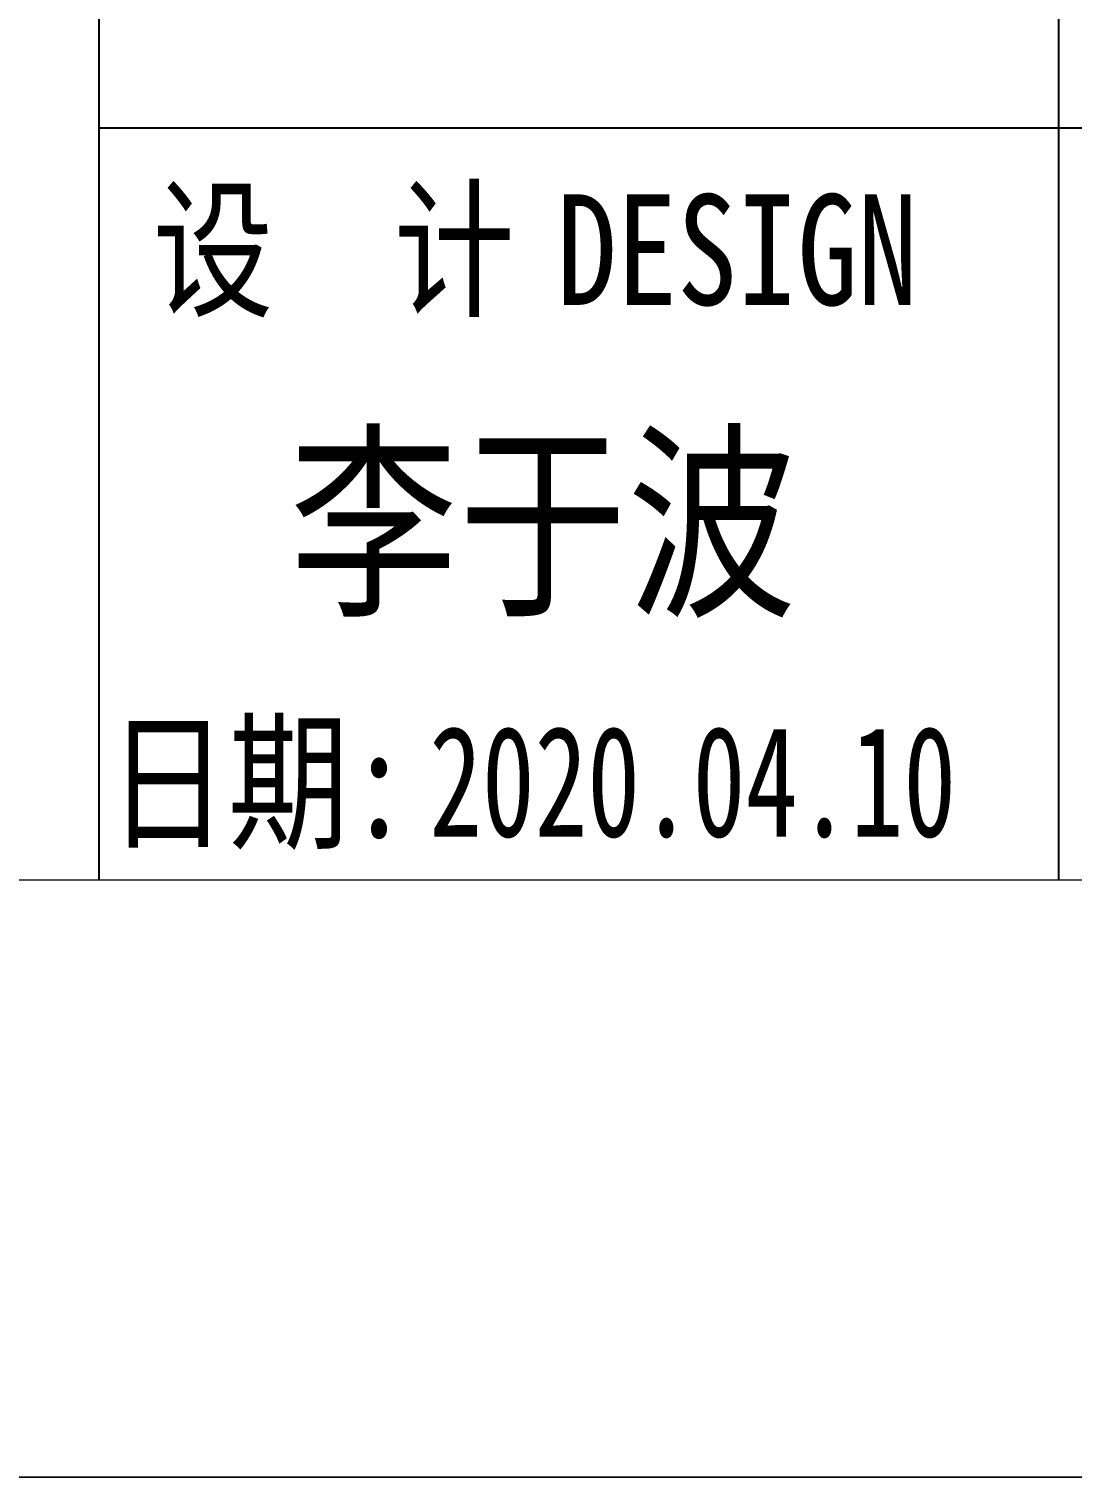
# Model space of a CAD drawing. Header units: millimetres. Extents: x -50043 to 104182, y -50696 to 36662.
# Drawn here: x -49111.7 to -49064.5, y 35772.4 to 35837.9 of the extents above; entities that cross this region are included whole.
import ezdxf
from ezdxf.enums import TextEntityAlignment as Align

# ---------------------------------------------------------------- set-up
doc = ezdxf.new("R2010")
doc.units = ezdxf.units.MM
doc.header["$LTSCALE"] = 0.5
doc.layers.add('图\\M+19E79\\M+195B6\\M+18E9A', color=7, linetype='Continuous')
doc.layers.add('图框', color=7, linetype='Continuous', lineweight=18)
doc.layers.add('打印', color=7, linetype='Continuous', lineweight=15, plot=False)
doc.layers.add('打印-禁用', color=7, linetype='Continuous', lineweight=15, plot=False)
doc.styles.add('国标', font='simfang.ttf', dxfattribs={"width": 0.8})

# ---------------------------------------------------------------- blocks, each defined once
blk = doc.blocks.new('GZDEH零件A3图框V01版')
at = {"layer": '图\\M+19E79\\M+195B6\\M+18E9A', "color": 9, "linetype": 'Continuous'}
blk.add_line((3092.49, -1832.961), (3092.49, -1788.461), dxfattribs=at)
at = {"layer": '图\\M+19E79\\M+195B6\\M+18E9A', "color": 9}
for p, q in [((3114.17, -1802.211), (3114.17, -1815.961)), ((3181.99, -1815.961), (3092.49, -1815.961)), ((3114.17, -1815.961), (3114.17, -1832.961)), ((3114.17, -1815.961), (3114.17, -1832.961))]:
    blk.add_line(p, q, dxfattribs=at)
at = {"layer": '图框', "linetype": 'Continuous'}
blk.add_line((2882.49, -1832.961), (3272.49, -1832.961), dxfattribs=at)
at = {"layer": '打印-禁用', "linetype": 'Continuous'}
blk.add_line((2857.49, -1846.461), (3277.49, -1846.461), dxfattribs=at)
at = {"layer": '图\\M+19E79\\M+195B6\\M+18E9A', "color": 9, "style": '国标', "width": 0.8}
for s, p in [('设  计', (3097.793, -1819.96)), ('日期:', (3096.088, -1831.999))]:
    blk.add_text(s, height=2.5, dxfattribs=at).set_placement(p, align=Align.CENTER)
blk.add_text(' DESIGN', height=2.5, dxfattribs=at).set_placement((3101.469, -1819.96))
blk = doc.blocks.new('DEH A3')
at = {"layer": '图框'}
blk.add_blockref('GZDEH零件A3图框V01版', (-2857.49, 1846.461), dxfattribs=at)

msp = doc.modelspace()

# ---------------------------------------------------------------- linework, layer by layer
at = {"layer": '打印'}
msp.add_lwpolyline([(-49578.492, 36366.417), (-48738.492, 36366.417), (-48738.492, 35772.417), (-49578.492, 35772.417)], close=True, dxfattribs=at)

# ---------------------------------------------------------------- block references
at = {"layer": '图框', "xscale": 2, "yscale": 2, "zscale": 2}
msp.add_blockref('DEH A3', (-49578.492, 35772.417), dxfattribs=at)

# ---------------------------------------------------------------- texts
at = {"layer": '图\\M+19E79\\M+195B6\\M+18E9A', "color": 3, "style": '国标'}
for s, height, width, p in [('李于波', 7, 0.8, (-49099.896, 35812.05)), ('2020.04.10', 5, 0.7, (-49093.566, 35801.377))]:
    msp.add_text(s, height=height, dxfattribs=dict(at, width=width)).set_placement(p)

doc.saveas('drawing.dxf')
